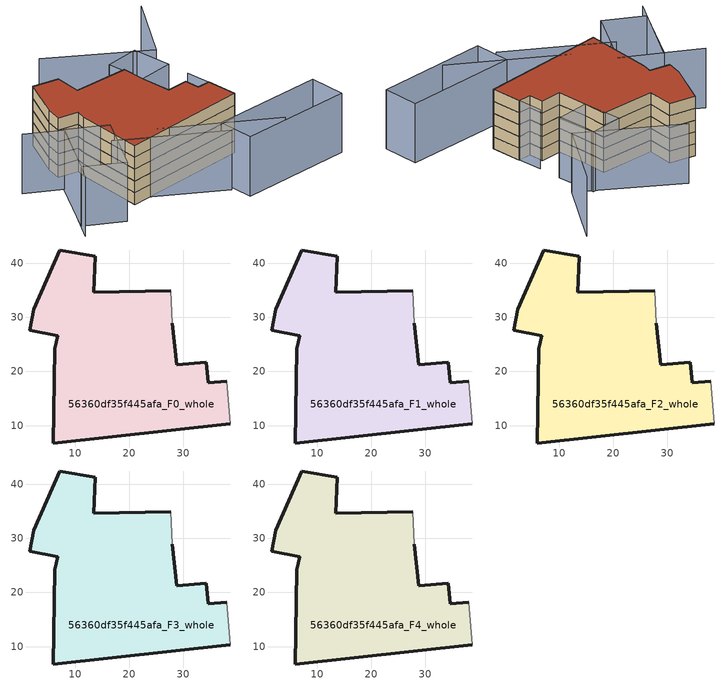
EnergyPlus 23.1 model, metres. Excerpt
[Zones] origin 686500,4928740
56360df35f445afa_F0_whole
 floor ground (EU_floor_Construction): 38.67,10.31 37.97,18.15 34.57,17.95 34.19,21.73 28.77,21.23 27.92,28.93 27.64,34.86 13.43,34.58 13.75,41.25 7.18,42.41 2.34,31.47 1.58,27.59 6.75,26.58 6.28,24.2 6,6.79 z0
 wall outside (EU_wall_Construction): 38.67,10.31 6,6.79 6.28,24.2 6.75,26.58 1.58,27.59 2.34,31.47 7.18,42.41 13.75,41.25 13.43,34.58 27.64,34.86 / 27.92,28.93 28.77,21.23 34.19,21.73 34.57,17.95 37.97,18.15 z0:3
 wall adiabatic (EU_wall_Construction): 37.97,18.15 38.67,10.31 / 27.64,34.86 27.92,28.93 z0:3
56360df35f445afa_F1_whole
 floor to 56360df35f445afa_F0_whole (EU_floor_Construction): 38.67,10.31 37.97,18.15 34.57,17.95 34.19,21.73 28.77,21.23 27.92,28.93 27.64,34.86 13.43,34.58 13.75,41.25 7.18,42.41 2.34,31.47 1.58,27.59 6.75,26.58 6.28,24.2 6,6.79 z3
 wall outside (EU_wall_Construction): 38.67,10.31 6,6.79 6.28,24.2 6.75,26.58 1.58,27.59 2.34,31.47 7.18,42.41 13.75,41.25 13.43,34.58 27.64,34.86 / 27.92,28.93 28.77,21.23 34.19,21.73 34.57,17.95 37.97,18.15 z3:6
 wall adiabatic (EU_wall_Construction): 37.97,18.15 38.67,10.31 / 27.64,34.86 27.92,28.93 z3:6
56360df35f445afa_F2_whole
 floor to 56360df35f445afa_F1_whole (EU_floor_Construction): 38.67,10.31 37.97,18.15 34.57,17.95 34.19,21.73 28.77,21.23 27.92,28.93 27.64,34.86 13.43,34.58 13.75,41.25 7.18,42.41 2.34,31.47 1.58,27.59 6.75,26.58 6.28,24.2 6,6.79 z6
 wall outside (EU_wall_Construction): 38.67,10.31 6,6.79 6.28,24.2 6.75,26.58 1.58,27.59 2.34,31.47 7.18,42.41 13.75,41.25 13.43,34.58 27.64,34.86 / 27.92,28.93 28.77,21.23 34.19,21.73 34.57,17.95 37.97,18.15 z6:9
 wall adiabatic (EU_wall_Construction): 37.97,18.15 38.67,10.31 / 27.64,34.86 27.92,28.93 z6:9
56360df35f445afa_F3_whole
 floor to 56360df35f445afa_F2_whole (EU_floor_Construction): 38.67,10.31 37.97,18.15 34.57,17.95 34.19,21.73 28.77,21.23 27.92,28.93 27.64,34.86 13.43,34.58 13.75,41.25 7.18,42.41 2.34,31.47 1.58,27.59 6.75,26.58 6.28,24.2 6,6.79 z9
 wall outside (EU_wall_Construction): 38.67,10.31 6,6.79 6.28,24.2 6.75,26.58 1.58,27.59 2.34,31.47 7.18,42.41 13.75,41.25 13.43,34.58 27.64,34.86 / 27.92,28.93 28.77,21.23 34.19,21.73 34.57,17.95 37.97,18.15 z9:12
 wall adiabatic (EU_wall_Construction): 37.97,18.15 38.67,10.31 / 27.64,34.86 27.92,28.93 z9:12
56360df35f445afa_F4_whole
 floor to 56360df35f445afa_F3_whole (EU_floor_Construction): 38.67,10.31 37.97,18.15 34.57,17.95 34.19,21.73 28.77,21.23 27.92,28.93 27.64,34.86 13.43,34.58 13.75,41.25 7.18,42.41 2.34,31.47 1.58,27.59 6.75,26.58 6.28,24.2 6,6.79 z12
 wall outside (EU_wall_Construction): 38.67,10.31 6,6.79 6.28,24.2 6.75,26.58 1.58,27.59 2.34,31.47 7.18,42.41 13.75,41.25 13.43,34.58 27.64,34.86 / 27.92,28.93 28.77,21.23 34.19,21.73 34.57,17.95 37.97,18.15 z12:15
 wall adiabatic (EU_wall_Construction): 37.97,18.15 38.67,10.31 / 27.64,34.86 27.92,28.93 z12:15
 roof outside (EU_roof_Construction): 27.64,34.86 27.92,28.93 28.77,21.23 34.19,21.73 34.57,17.95 37.97,18.15 38.67,10.31 6,6.79 6.28,24.2 6.75,26.58 1.58,27.59 2.34,31.47 7.18,42.41 13.75,41.25 13.43,34.58 z15
shading: 3.54,11.81 26.87,-2.18 / 14.96,9.42 39.69,-5.49 / 38.67,10.31 37.09,24.21 / -9.31,27.21 -0.94,22.51 / -0.94,22.51 -11.82,3.18 / 49.95,54.49 39.03,37.08 / 39.03,37.08 16.74,51.05 / 27.34,1.96 56.03,3.81 / 56.03,3.81 56.62,-5.27 / 56.62,-5.27 27.93,-7.13 / 27.93,-7.13 27.34,1.96 / -9.55,7.22 -0.99,22.67 / -0.99,22.67 8.18,17.6 / 8.18,17.6 -0.37,2.14 / -0.37,2.14 -9.55,7.22 / 36.56,30.09 27.92,28.93 / 27.92,28.93 26.6,38.8 / 26.6,38.8 35.24,39.96 / 35.24,39.96 36.56,30.09 z0:15
[Building]
EU S2 Campaign: North Axis=0; Terrain=City; Solar Distribution=FullExterior
[Site:Location]
Bologna: Latitude=44.5; Longitude=11.25; Time Zone=1; Elevation=37
[SizingPeriod:WeatherFileDays]
AnnualSizingPeriod: Begin Month=1; Begin Day of Month=1; End Month=12; End Day of Month=31; Day of Week for Start Day=Monday; Use Weather File Daylight Saving Period=No; Use Weather File Rain and Snow Indicators=No
[MATERIAL]
EU_InternalMass_Material: Roughness=MediumRough; Thickness=0.1; Conductivity=1; Density=1800; Specific Heat=900; Thermal Absorptance=0.9; Solar Absorptance=0.7; Visible Absorptance=0.7
[MATERIAL:NOMASS] Roughness=MediumRough; Thermal Absorptance=0.9; Solar Absorptance=0.7; Visible Absorptance=0.7
Name | Thermal Resistance
EU_wall_NoMass | 0.905828
EU_roof_NoMass | 0.37593
EU_floor_NoMass | 0.67114
[CONSTRUCTION]
EU_wall_Construction: EU_wall_NoMass
EU_roof_Construction: EU_roof_NoMass
EU_floor_Construction: EU_floor_NoMass
EU_InternalMass_Construction: EU_InternalMass_Material
[ZONE] Type=1; Multiplier=1; Ceiling Height=autocalculate; Volume=2338.93; Floor Area=autocalculate; Part of Total Floor Area=Yes
56360df35f445afa_F0_whole; 56360df35f445afa_F1_whole; 56360df35f445afa_F2_whole; 56360df35f445afa_F3_whole; 56360df35f445afa_F4_whole
[INTERNALMASS] Construction=EU_InternalMass_Construction; Surface Area=732.436
Name | Zone or ZoneList
56360df35f445afa_F0_whole_EU_InternalMass | 56360df35f445afa_F0_whole
56360df35f445afa_F1_whole_EU_InternalMass | 56360df35f445afa_F1_whole
56360df35f445afa_F2_whole_EU_InternalMass | 56360df35f445afa_F2_whole
56360df35f445afa_F3_whole_EU_InternalMass | 56360df35f445afa_F3_whole
56360df35f445afa_F4_whole_EU_InternalMass | 56360df35f445afa_F4_whole
[OTHEREQUIPMENT] Fuel Type=Electricity; Design Level Calculation Method=Watts/Area; Power per Zone Floor Area=1; Fraction Latent=0; Fraction Radiant=0; Fraction Lost=0; Carbon Dioxide Generation Rate=0; EndUse Subcategory=EU_Step8_InternalGains
Name | Zone or ZoneList or Space or SpaceList | Schedule
EU_Step8_InternalGain_56360df35f445afa_F0_whole_f000 | 56360df35f445afa_F0_whole | EU_Step8_GainSchedule_56360df35f445afa_F0_whole_f000
EU_Step8_InternalGain_56360df35f445afa_F1_whole_f000 | 56360df35f445afa_F1_whole | EU_Step8_GainSchedule_56360df35f445afa_F1_whole_f000
EU_Step8_InternalGain_56360df35f445afa_F2_whole_f000 | 56360df35f445afa_F2_whole | EU_Step8_GainSchedule_56360df35f445afa_F2_whole_f000
EU_Step8_InternalGain_56360df35f445afa_F3_whole_f000 | 56360df35f445afa_F3_whole | EU_Step8_GainSchedule_56360df35f445afa_F3_whole_f000
EU_Step8_InternalGain_56360df35f445afa_F4_whole_f000 | 56360df35f445afa_F4_whole | EU_Step8_GainSchedule_56360df35f445afa_F4_whole_f000
[ZONEVENTILATION:DESIGNFLOWRATE] Schedule=EU_AlwaysOn; Design Flow Rate Calculation Method=AirChanges/Hour; Air Changes per Hour=0.73129; Ventilation Type=Natural; Fan Pressure Rise=0; Fan Total Efficiency=1; Constant Term Coefficient=1; Temperature Term Coefficient=0; Velocity Term Coefficient=0; Velocity Squared Term Coefficient=0; Minimum Indoor Temperature=-100; Maximum Indoor Temperature=100; Delta Temperature=-100; Minimum Outdoor Temperature=-100; Maximum Outdoor Temperature=100; Maximum Wind Speed=40
Name | Zone or ZoneList or Space or SpaceList
EU_ConstantAir_56360df35f445afa_F0_whole | 56360df35f445afa_F0_whole
EU_ConstantAir_56360df35f445afa_F1_whole | 56360df35f445afa_F1_whole
EU_ConstantAir_56360df35f445afa_F2_whole | 56360df35f445afa_F2_whole
EU_ConstantAir_56360df35f445afa_F3_whole | 56360df35f445afa_F3_whole
EU_ConstantAir_56360df35f445afa_F4_whole | 56360df35f445afa_F4_whole
[HVACTEMPLATE:THERMOSTAT] Constant Heating Setpoint=20; Constant Cooling Setpoint=50
EU_HeatOnly_56360df35f445afa_F0_whole; EU_HeatOnly_56360df35f445afa_F1_whole; EU_HeatOnly_56360df35f445afa_F2_whole; EU_HeatOnly_56360df35f445afa_F3_whole; EU_HeatOnly_56360df35f445afa_F4_whole
[HVACTEMPLATE:ZONE:IDEALLOADSAIRSYSTEM] System Availability Schedule=EU_AlwaysOn; Maximum Heating Supply Air Temperature=50; Minimum Cooling Supply Air Temperature=13; Maximum Heating Supply Air Humidity Ratio=0.0156; Minimum Cooling Supply Air Humidity Ratio=0.0077; Heating Limit=NoLimit; Cooling Limit=NoLimit; Heating Availability Schedule=EU_AlwaysOn; Cooling Availability Schedule=EU_CoolingOff; Dehumidification Control Type=ConstantSensibleHeatRatio; Cooling Sensible Heat Ratio=0.7; Dehumidification Setpoint=60; Humidification Control Type=None; Humidification Setpoint=30; Outdoor Air Method=None; Outdoor Air Flow Rate per Person=0.00944; Outdoor Air Flow Rate per Zone Floor Area=0; Outdoor Air Flow Rate per Zone=0; Demand Controlled Ventilation Type=None; Outdoor Air Economizer Type=NoEconomizer; Heat Recovery Type=None; Sensible Heat Recovery Effectiveness=0.7; Latent Heat Recovery Effectiveness=0.65
Name | Template Thermostat
56360df35f445afa_F0_whole | EU_HeatOnly_56360df35f445afa_F0_whole
56360df35f445afa_F1_whole | EU_HeatOnly_56360df35f445afa_F1_whole
56360df35f445afa_F2_whole | EU_HeatOnly_56360df35f445afa_F2_whole
56360df35f445afa_F3_whole | EU_HeatOnly_56360df35f445afa_F3_whole
56360df35f445afa_F4_whole | EU_HeatOnly_56360df35f445afa_F4_whole
[SIZING:ZONE] Zone Cooling Design Supply Air Temperature Input Method=SupplyAirTemperature; Zone Cooling Design Supply Air Temperature=13; Zone Heating Design Supply Air Temperature Input Method=SupplyAirTemperature; Zone Heating Design Supply Air Temperature=50; Zone Cooling Design Supply Air Humidity Ratio=0.008; Zone Heating Design Supply Air Humidity Ratio=0.008; Cooling Design Air Flow Method=DesignDay; Cooling Design Air Flow Rate=0; Cooling Minimum Air Flow per Zone Floor Area=0.000762; Cooling Minimum Air Flow=0; Cooling Minimum Air Flow Fraction=0.2; Heating Design Air Flow Method=DesignDay; Heating Design Air Flow Rate=0; Heating Maximum Air Flow per Zone Floor Area=0.002032; Heating Maximum Air Flow=0.141576; Heating Maximum Air Flow Fraction=0.3; Account for Dedicated Outdoor Air System=No; Dedicated Outdoor Air System Control Strategy=NeutralSupplyAir; Dedicated Outdoor Air Low Setpoint Temperature for Design=autosize; Dedicated Outdoor Air High Setpoint Temperature for Design=autosize; Zone Load Sizing Method=Sensible Load Only No Latent Load; Zone Latent Cooling Design Supply Air Humidity Ratio Input Method=HumidityRatioDifference; Zone Cooling Design Supply Air Humidity Ratio Difference=0.005; Zone Latent Heating Design Supply Air Humidity Ratio Input Method=HumidityRatioDifference; Zone Humidification Design Supply Air Humidity Ratio Difference=0.005
56360df35f445afa_F0_whole; 56360df35f445afa_F1_whole; 56360df35f445afa_F2_whole; 56360df35f445afa_F3_whole; 56360df35f445afa_F4_whole
[SCHEDULE:CONSTANT]
Name | Hourly Value
EU_AlwaysOn | 1
EU_CoolingOff | 0
[SCHEDULE:FILE] Column Number=1; Rows to Skip at Top=0; Number of Hours of Data=8760; Column Separator=Comma; Interpolate to Timestep=No; Minutes per Item=60; Adjust Schedule for Daylight Savings=Yes
Name | File
EU_Step8_GainSchedule_56360df35f445afa_F0_whole_f000 | ../../schedules/56360df35f445afa/56360df35f445afa_F0_whole_f000_gain.csv
EU_Step8_GainSchedule_56360df35f445afa_F1_whole_f000 | ../../schedules/56360df35f445afa/56360df35f445afa_F1_whole_f000_gain.csv
EU_Step8_GainSchedule_56360df35f445afa_F2_whole_f000 | ../../schedules/56360df35f445afa/56360df35f445afa_F2_whole_f000_gain.csv
EU_Step8_GainSchedule_56360df35f445afa_F3_whole_f000 | ../../schedules/56360df35f445afa/56360df35f445afa_F3_whole_f000_gain.csv
EU_Step8_GainSchedule_56360df35f445afa_F4_whole_f000 | ../../schedules/56360df35f445afa/56360df35f445afa_F4_whole_f000_gain.csv
